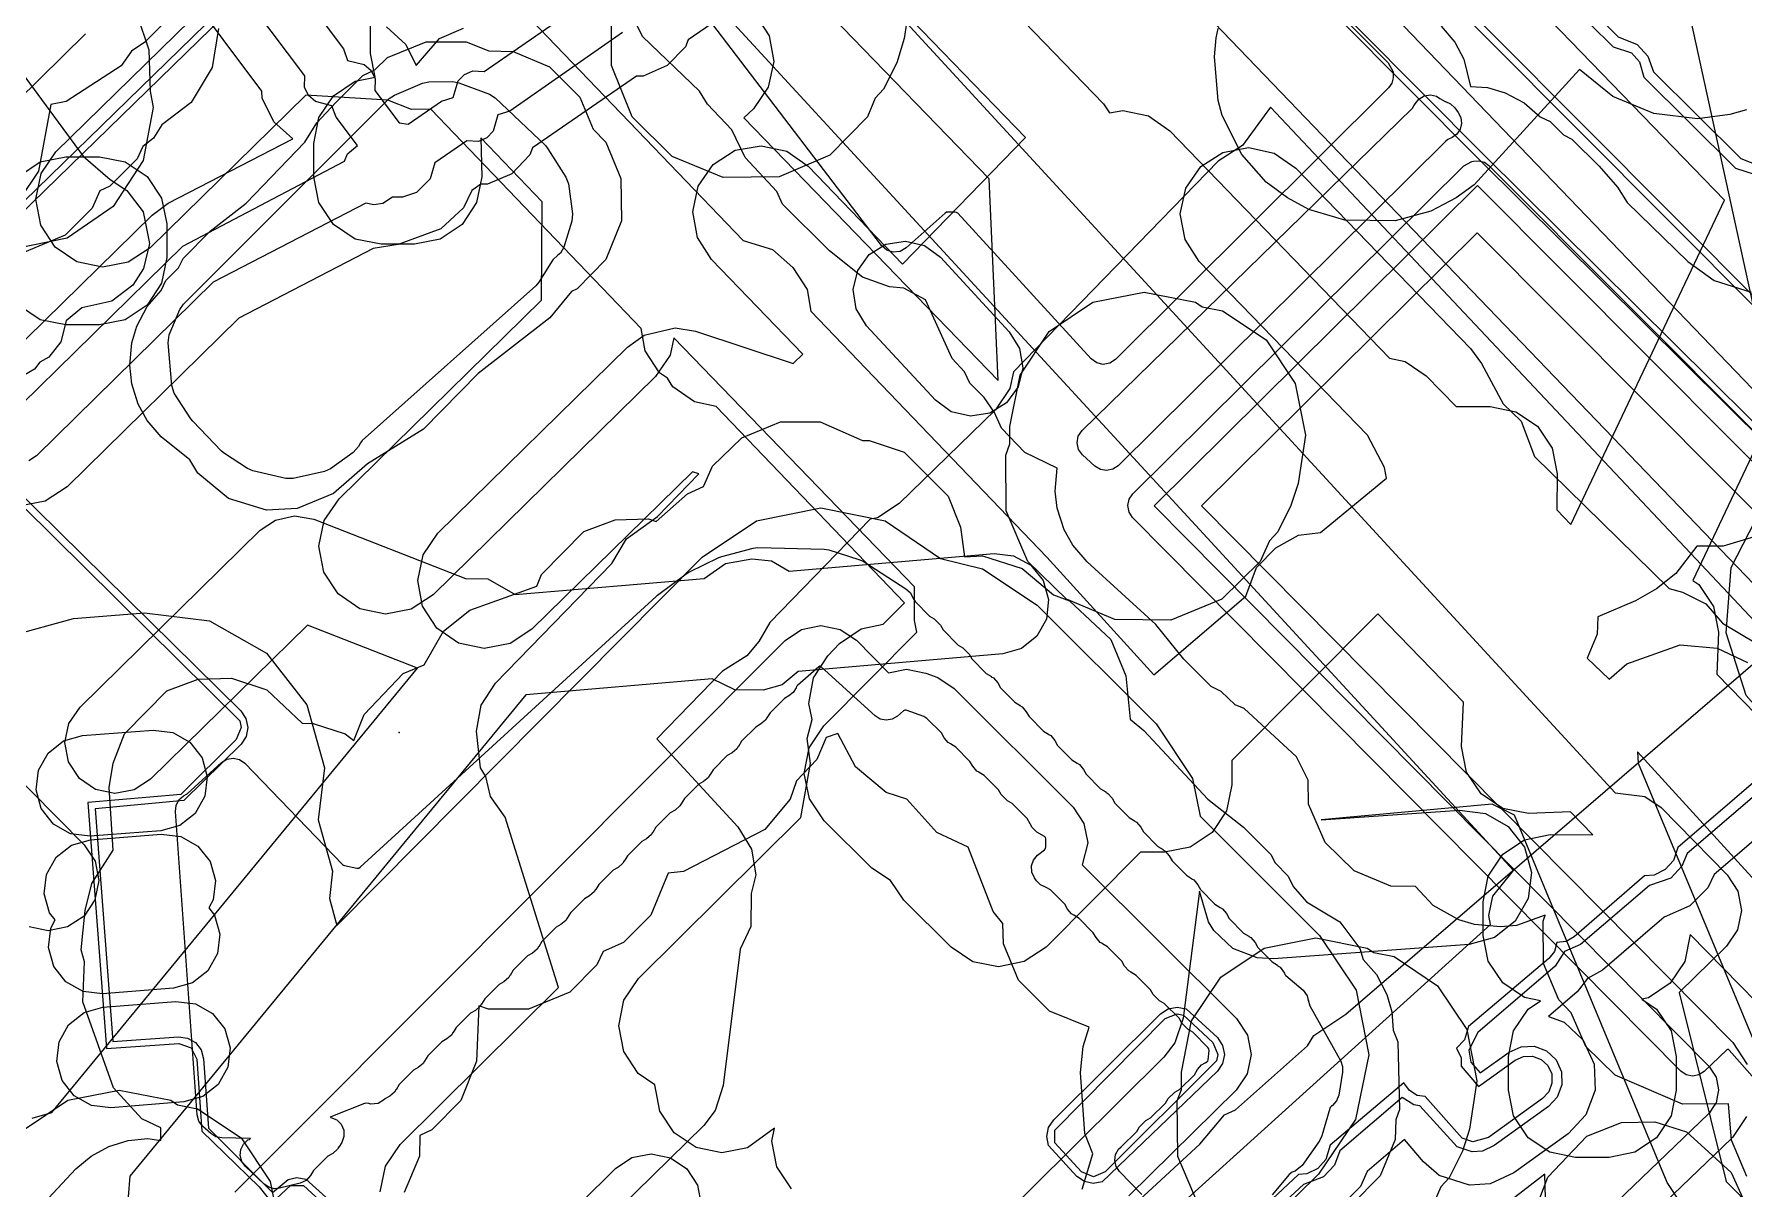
# Model space of a CAD drawing. Header units: metres. Extents: x -2677 to -840, y 169 to 1487.
# Drawn here: x -2585.5 to -2534.5, y 519.3 to 553.7 of the extents above; entities that cross this region are included whole.
import ezdxf

# ---------------------------------------------------------------- set-up
doc = ezdxf.new("R2010")
doc.units = ezdxf.units.M
for name, color, linetype in [('AI_GREENING_EXCLUSIONS', 1, 'Continuous'), ('AI_GREENING_LAWN', 82, 'Continuous'), ('AI_GREENING_REJECTED', 6, 'Continuous')]:
    doc.layers.add(name, color=color, linetype=linetype)

msp = doc.modelspace()

# ---------------------------------------------------------------- linework, layer by layer
at = {"layer": 'AI_GREENING_EXCLUSIONS'}
for points in [[(-2555.639, 514.931), (-2542.088, 527.18), (-2542.139, 527.45), (-2542.02, 528.023), (-2541.405, 528.789), (-2571.302, 561.257), (-2572.121, 561.989), (-2572.405, 562.455), (-2602.856, 595.523), (-2603.553, 595.583), (-2604.625, 596.02), (-2605.096, 596.386), (-2605.399, 596.744), (-2610.556, 593.223), (-2611.094, 592.994)], [(-2549.611, 559.057), (-2533.553, 542.355), (-2541.672, 579.492)], [(-2549.611, 559.057), (-2533.553, 542.355), (-2541.672, 579.492)], [(-2527.735, 535.387), (-2542.417, 549.934), (-2559.344, 566.944), (-2559.49, 567.157), (-2559.511, 567.664), (-2559.184, 568.053), (-2557.972, 568.233), (-2557.027, 568.082), (-2556.151, 567.693), (-2555.456, 567.151), (-2512.478, 524.035)], [(-2568.535, 563.861), (-2538.369, 531.102), (-2537.49, 530.991), (-2537.006, 530.662), (-2535.039, 528.662), (-2534.717, 528.172), (-2534.608, 527.597), (-2534.727, 527.024), (-2535.056, 526.54), (-2536.466, 525.159), (-2535.066, 519.535), (-2530.067, 514.473)], [(-2589.15, 557.059), (-2583.991, 550.045), (-2583.191, 549.345), (-2582.687, 549.021), (-2582.21, 548.392), (-2582.014, 547.442), (-2582.191, 546.701), (-2582.51, 546.208), (-2583.139, 545.731), (-2584.032, 545.535), (-2584.498, 545.139), (-2584.653, 544.523), (-2585.016, 544.064), (-2585.283, 543.916), (-2585.44, 543.705), (-2585.943, 543.405)], [(-2559.212, 557.39), (-2553.609, 551.606), (-2553.434, 551.336), (-2553.036, 551.408), (-2552.273, 551.244), (-2551.631, 550.8), (-2545.095, 544.031), (-2544.624, 543.931), (-2544.001, 543.51), (-2543.103, 542.59), (-2542.096, 542.591), (-2541.331, 542.439), (-2540.682, 542.005), (-2540.248, 541.356), (-2540.096, 540.591), (-2540.11, 539.519), (-2539.69, 539.088), (-2535.12, 548.734), (-2540.607, 554.397)], [(-2577.638, 556.609), (-2590.404, 544.18), (-2579.329, 533.236), (-2579.289, 533.045), (-2579.432, 532.69), (-2581.082, 531.051), (-2583.851, 530.807), (-2583.294, 523.49), (-2581.144, 523.636), (-2580.781, 523.514), (-2580.611, 523.172), (-2580.455, 521.029), (-2578.755, 519.377), (-2578.371, 518.902), (-2577.814, 519.408), (-2577.436, 519.412), (-2576.307, 518.383)], [(-2577.499, 556.466), (-2590.118, 544.179), (-2579.298, 533.539), (-2579.145, 533.314), (-2579.089, 533.047), (-2579.14, 532.779), (-2579.289, 532.551), (-2580.998, 530.869), (-2583.637, 530.623), (-2583.11, 523.703), (-2581.157, 523.836), (-2580.887, 523.801), (-2580.65, 523.665), (-2580.483, 523.449), (-2580.411, 523.186), (-2580.261, 521.12), (-2578.355, 519.202), (-2577.892, 519.592), (-2577.628, 519.647), (-2577.362, 519.598), (-2576.169, 518.528)], [(-2578.764, 556.59), (-2576.242, 553.24), (-2576.118, 552.894), (-2575.624, 552.771), (-2575.42, 552.589), (-2575.301, 552.343), (-2575.31, 552.002), (-2574.58, 551.032), (-2574.311, 550.995), (-2573.321, 551.682), (-2572.971, 551.792), (-2572.828, 552.282), (-2572.638, 552.478), (-2572.388, 552.587), (-2572.048, 552.566), (-2568.687, 554.898)], [(-2561.384, 510.834), (-2550.739, 520.638), (-2550.008, 521.514), (-2549.675, 521.662), (-2547.534, 523.567), (-2547.348, 523.879), (-2546.388, 524.507), (-2533.006, 536.015), (-2552.778, 556.579)], [(-2561.384, 510.834), (-2550.739, 520.638), (-2550.008, 521.514), (-2549.675, 521.662), (-2547.534, 523.567), (-2547.348, 523.879), (-2546.388, 524.507), (-2533.006, 536.015), (-2552.778, 556.579)], [(-2575.146, 519.221), (-2574.991, 519.986), (-2574.554, 520.633), (-2569.839, 525.309), (-2571.427, 530.376), (-2571.865, 530.987), (-2572.005, 531.585), (-2572.005, 531.585), (-2572.161, 531.84), (-2572.278, 532.938), (-2572.137, 533.706), (-2571.712, 534.361), (-2568.251, 537.923), (-2567.812, 538.658), (-2566.89, 539.322), (-2565.658, 540.59), (-2565.852, 540.654), (-2570.628, 535.969), (-2571.281, 535.541), (-2572.048, 535.396), (-2572.812, 535.556), (-2573.456, 535.996), (-2573.884, 536.649), (-2574.029, 537.415), (-2573.869, 538.179), (-2573.429, 538.824), (-2567.785, 544.362), (-2567.286, 544.719), (-2566.365, 544.934), (-2565.76, 544.834), (-2562.848, 543.877), (-2562.565, 544.153), (-2565.281, 546.968), (-2565.703, 547.625), (-2565.841, 548.392), (-2565.675, 549.155), (-2565.23, 549.796), (-2564.574, 550.218), (-2563.806, 550.356), (-2563.043, 550.19), (-2562.402, 549.745), (-2559.592, 546.832), (-2555.929, 550.601), (-2561.161, 556.002)], [(-2541.171, 556.005), (-2538.437, 553.298), (-2537.889, 553.119), (-2537.646, 552.851), (-2537.521, 552.391), (-2534.787, 549.684), (-2534.238, 549.505)], [(-2540.877, 556.163), (-2538.281, 553.592), (-2537.721, 553.368), (-2537.397, 553.018), (-2537.227, 552.549), (-2534.63, 549.978), (-2534.07, 549.754)], [(-2580.104, 555.494), (-2582.154, 553.434), (-2582.555, 553.166), (-2582.857, 552.73), (-2584.496, 551.671), (-2584.957, 551.586), (-2585.324, 549.593), (-2586.411, 547.97)], [(-2586.364, 542.13), (-2581.028, 547.365), (-2576.214, 549.891), (-2576.123, 550.117), (-2575.825, 550.358), (-2576.458, 551.2), (-2576.583, 551.546), (-2577.077, 551.669), (-2577.281, 551.851), (-2577.281, 551.851), (-2577.399, 552.097), (-2577.391, 552.438), (-2579.913, 555.788)], [(-2562.882, 555.641), (-2565.973, 553.51), (-2566.056, 553.301), (-2566.598, 552.739), (-2567.313, 552.428), (-2567.516, 552.424), (-2570.608, 550.294), (-2570.69, 550.084), (-2571.232, 549.523), (-2571.948, 549.211), (-2572.151, 549.208), (-2572.421, 549.02), (-2572.668, 548.511), (-2573.341, 547.881), (-2574.611, 547.416), (-2575.353, 547.296), (-2579.352, 545.227), (-2584.473, 540.203), (-2585.126, 539.775), (-2585.893, 539.631)], [(-2563.993, 554.282), (-2563.569, 553.626), (-2563.429, 552.859), (-2563.593, 552.096), (-2564.036, 551.454), (-2564.318, 551.181), (-2556.749, 543.37), (-2557.01, 549.369), (-2562.939, 555.487)], [(-2587.274, 543.058), (-2581.938, 548.293), (-2581.457, 548.642), (-2577.749, 550.56), (-2578.319, 551.069), (-2578.658, 551.772), (-2578.669, 551.975), (-2580.979, 555.063)], [(-2562.901, 519.313), (-2563.332, 519.964), (-2563.481, 520.73), (-2563.401, 521.124), (-2564.212, 520.534), (-2564.978, 520.385), (-2565.742, 520.541), (-2566.389, 520.977), (-2566.82, 521.628), (-2566.82, 521.628), (-2566.966, 522.411), (-2567.466, 522.748), (-2567.896, 523.399), (-2568.045, 524.165), (-2567.89, 524.929), (-2567.454, 525.576), (-2562.625, 530.364), (-2562.329, 531.97), (-2562.43, 532.715), (-2562.282, 533.281), (-2562.383, 533.758), (-2562.24, 534.525), (-2561.815, 535.179), (-2561.466, 535.537), (-2560.823, 535.979), (-2560.172, 536.117), (-2559.537, 536.753), (-2565.145, 542.593), (-2565.789, 542.734), (-2566.43, 543.179), (-2566.595, 543.436), (-2566.831, 543.599), (-2567.254, 544.255), (-2567.374, 544.914), (-2573.644, 551.445), (-2574.216, 551.437), (-2574.915, 551.715), (-2577.364, 551.863), (-2582.001, 547.314), (-2582.654, 546.887), (-2583.421, 546.742), (-2584.185, 546.901), (-2584.83, 547.341), (-2585.257, 547.994), (-2585.402, 548.761), (-2585.242, 549.525), (-2584.802, 550.169), (-2579.457, 555.41)], [(-2559.334, 554.92), (-2559.541, 553.549), (-2559.767, 552.824), (-2560.16, 552.034), (-2560.409, 551.767), (-2560.638, 551.218), (-2561.761, 550.074), (-2563.27, 549.427), (-2564.931, 549.411), (-2566.453, 550.031), (-2567.64, 551.218), (-2568.26, 552.74), (-2568.26, 554.324)], [(-2571.13, 554.602), (-2564.341, 547.531), (-2563.469, 547.27), (-2562.856, 546.729), (-2562.436, 546.073), (-2562.32, 545.427), (-2555.295, 538.11), (-2552.114, 534.611), (-2549.368, 536.95), (-2549.056, 537.804), (-2548.479, 538.385), (-2547.8, 538.764), (-2547.148, 538.841), (-2545.181, 540.464), (-2545.237, 540.781), (-2545.75, 541.737), (-2550.758, 546.907), (-2551.182, 547.562), (-2551.322, 548.33), (-2551.158, 549.093), (-2550.714, 549.735), (-2550.058, 550.158), (-2549.291, 550.298), (-2548.528, 550.134), (-2547.886, 549.69), (-2542.683, 544.32), (-2542.357, 543.875), (-2541.712, 542.673), (-2541.167, 542.155), (-2540.775, 541.106), (-2536.766, 537.174), (-2536.368, 537.066), (-2535.669, 536.718), (-2535.176, 536.151), (-2532.224, 534.396)], [(-2531.69, 522.351), (-2536.144, 526.882), (-2536.296, 526.082), (-2536.73, 525.433), (-2537.379, 524.999), (-2537.582, 524.959), (-2537.139, 524.663), (-2536.706, 524.014), (-2536.553, 523.249), (-2536.553, 522.249), (-2536.706, 521.483), (-2537.139, 520.834), (-2537.788, 520.401), (-2538.553, 520.249), (-2539.553, 520.249), (-2540.319, 520.401), (-2540.968, 520.834), (-2541.401, 521.483), (-2541.553, 522.249), (-2541.553, 523.249), (-2541.401, 524.014), (-2540.968, 524.663), (-2540.595, 524.912), (-2541.071, 525.006), (-2541.72, 525.44), (-2542.154, 526.089), (-2542.306, 526.854), (-2542.306, 527.854), (-2542.154, 528.619), (-2541.72, 529.268), (-2541.071, 529.702), (-2540.306, 529.854), (-2539.035, 529.847), (-2539.699, 530.529), (-2540.95, 530.479), (-2541.715, 530.631), (-2542.364, 531.065), (-2542.798, 531.714), (-2542.95, 532.479), (-2542.886, 533.799), (-2545.444, 536.423), (-2549.792, 532.059), (-2549.792, 531.332), (-2549.944, 530.567), (-2550.378, 529.918), (-2551.027, 529.484), (-2551.792, 529.332), (-2552.509, 529.332), (-2555.321, 526.509), (-2555.97, 526.074), (-2556.735, 525.921), (-2557.5, 526.072), (-2558.15, 526.504), (-2559.553, 527.902), (-2559.947, 528.49), (-2560.503, 528.857), (-2561.929, 530.267), (-2562.365, 530.915), (-2562.519, 531.673), (-2562.371, 532.44), (-2561.941, 533.091), (-2561.941, 533.091), (-2559.169, 535.877), (-2559.238, 536.225), (-2559.238, 537.227), (-2566.405, 544.639), (-2566.512, 544.126), (-2566.95, 543.483), (-2573.57, 536.988), (-2574.223, 536.561), (-2574.99, 536.416), (-2575.754, 536.576), (-2576.398, 537.015), (-2576.826, 537.668), (-2576.971, 538.435), (-2576.811, 539.199), (-2576.371, 539.844), (-2570.345, 545.756), (-2570.32, 548.688), (-2572.155, 550.585), (-2572.123, 549.426), (-2572.275, 548.661), (-2572.709, 548.012), (-2573.358, 547.578), (-2574.123, 547.426), (-2575.123, 547.426), (-2575.888, 547.578), (-2576.537, 548.012), (-2576.971, 548.661), (-2577.123, 549.426), (-2577.123, 550.426), (-2576.971, 551.191), (-2576.537, 551.84), (-2575.888, 552.274), (-2575.299, 552.391), (-2575.44, 553.099), (-2575.44, 553.982)], [(-2574.963, 553.891), (-2574.381, 553.371), (-2574.077, 552.739), (-2573.38, 553.546), (-2572.664, 553.857)], [(-2534.453, 519.676), (-2534.906, 520.76), (-2534.994, 521.846), (-2536.371, 521.83), (-2538.377, 522.697), (-2539.245, 523.546), (-2539.681, 524.552), (-2540.05, 524.941), (-2540.504, 526.024), (-2540.518, 527.282), (-2540.46, 527.456), (-2541.312, 527.155), (-2541.788, 527.109), (-2542.565, 527.182), (-2543.026, 527.323), (-2543.793, 527.746), (-2544.316, 528.307), (-2545.057, 528.321), (-2546.14, 528.775), (-2547.008, 529.624), (-2547.5, 530.764), (-2547.514, 531.476), (-2547.857, 532.167), (-2549.424, 533.607), (-2549.687, 533.717), (-2550.102, 534.114), (-2550.403, 534.26), (-2551.213, 535.071), (-2552.046, 536.105), (-2554.1, 537.976), (-2554.525, 538.473), (-2554.78, 538.929), (-2554.987, 539.569), (-2555.048, 540.08), (-2554.99, 540.762), (-2555.952, 541.223), (-2556.642, 541.948), (-2556.852, 542.419), (-2557.164, 542.864), (-2557.593, 543.293), (-2557.748, 543.63), (-2558.12, 544.028), (-2558.913, 545.767), (-2559.559, 546.113), (-2559.986, 546.155), (-2560.789, 546.441), (-2561.771, 547.23), (-2563.164, 548.62), (-2563.34, 548.993), (-2564.276, 550.007), (-2564.681, 550.824), (-2565.397, 551.59), (-2565.644, 551.974), (-2567.336, 553.604), (-2567.512, 553.977)], [(-2543.554, 553.914), (-2543.15, 553.434), (-2542.877, 552.935), (-2542.685, 552.121), (-2542.178, 552.087), (-2541.648, 551.931), (-2541.079, 551.631), (-2540.605, 551.213), (-2540.306, 551.074), (-2539.91, 550.678), (-2539.661, 550.553), (-2538.85, 549.743), (-2538.304, 549.123), (-2538.011, 548.664), (-2536.208, 546.913), (-2535.429, 546.345), (-2534.327, 545.995)], [(-2579.962, 553.841), (-2580.149, 552.682), (-2580.772, 551.64), (-2581.649, 550.981), (-2581.894, 550.582), (-2582.216, 550.329), (-2582.385, 549.96), (-2583.196, 549.149), (-2583.494, 549.01), (-2583.722, 548.5), (-2584.533, 547.689), (-2585.743, 547.183), (-2588.399, 547.205), (-2589.552, 547.673), (-2590.42, 548.522), (-2590.912, 549.662), (-2590.926, 550.906), (-2591.176, 551.509), (-2591.301, 552.238), (-2591.251, 553.093), (-2591.039, 553.883)], [(-2567.93, 553.72), (-2571.291, 551.387), (-2571.641, 551.276), (-2571.784, 550.787), (-2571.973, 550.59), (-2572.224, 550.482), (-2572.564, 550.503), (-2573.517, 549.842), (-2573.656, 549.371), (-2574.068, 548.959), (-2574.484, 548.82), (-2574.781, 548.824), (-2575.064, 548.634), (-2575.333, 548.591), (-2575.571, 548.647), (-2580.122, 546.292), (-2585.383, 541.131), (-2585.612, 540.981)], [(-2534.462, 551.421), (-2534.957, 551.283), (-2535.925, 551.154), (-2537.225, 551.309), (-2538.44, 551.82), (-2539.438, 552.619), (-2542.575, 549.187), (-2543.107, 548.801), (-2543.861, 548.409), (-2544.921, 548.12), (-2546.423, 548.137), (-2547.496, 548.458), (-2548.134, 548.801), (-2548.761, 549.269), (-2549.488, 550.093), (-2550.076, 551.259), (-2550.197, 551.705), (-2550.307, 553.005), (-2550.253, 553.565), (-2550.197, 553.842)], [(-2526.039, 527.513), (-2548.641, 551.5), (-2549.472, 550.357), (-2550.199, 549.897), (-2556.289, 543.63), (-2556.395, 543.133), (-2556.829, 542.497), (-2559.694, 539.706), (-2560.338, 539.285), (-2560.553, 539.243), (-2563.543, 536.166), (-2563.873, 535.599), (-2564.228, 535.175), (-2564.955, 534.714), (-2566.907, 532.705), (-2564.494, 530.09), (-2564.087, 529.424), (-2563.966, 528.653), (-2564.099, 528.101), (-2564.107, 527.121), (-2564.428, 526.441), (-2564.93, 522.385), (-2565.175, 521.644), (-2565.514, 521.203), (-2571.093, 515.73)], [(-2514.501, 521.106), (-2542.475, 549.171), (-2552.103, 539.642), (-2535.58, 522.965), (-2535.365, 522.639), (-2535.365, 522.637), (-2535.364, 522.636), (-2535.343, 522.525), (-2535.291, 522.256), (-2535.292, 522.252), (-2535.291, 522.248), (-2535.322, 522.103), (-2535.369, 521.874), (-2535.372, 521.868), (-2535.374, 521.861), (-2535.465, 521.731), (-2535.587, 521.55), (-2535.595, 521.545), (-2535.6, 521.538), (-2583.536, 475.558)], [(-2530.884, 548.335), (-2536.057, 537.414), (-2535.88, 537.295), (-2535.446, 536.646), (-2535.294, 535.881), (-2535.344, 534.629), (-2531.039, 530.212)], [(-2515.336, 520.528), (-2542.48, 547.759), (-2550.689, 539.635), (-2534.87, 523.668), (-2534.439, 523.018)], [(-2585.574, 518.446), (-2584.209, 519.904), (-2583.749, 520.287), (-2583.223, 520.572), (-2582.653, 520.749), (-2582.068, 520.811), (-2581.677, 520.752), (-2581.677, 521.126), (-2582.244, 521.399), (-2583.086, 522.316), (-2584.005, 524.882), (-2583.956, 526.072), (-2584.047, 526.423), (-2583.932, 527.592), (-2583.734, 528.403), (-2583.098, 529.394), (-2583.213, 531.253), (-2583.096, 531.98), (-2582.757, 532.855), (-2581.498, 534.134), (-2580.567, 534.484), (-2579.573, 534.511), (-2578.523, 534.159), (-2577.474, 533.167), (-2577.14, 533.157), (-2576.191, 532.857), (-2575.928, 532.651), (-2575.624, 533.428), (-2574.464, 534.65), (-2573.835, 534.906), (-2573.258, 535.906), (-2572.483, 536.53), (-2570.486, 537.252), (-2570.34, 537.591), (-2569.081, 538.87), (-2568.15, 539.22), (-2567.156, 539.247), (-2566.932, 539.176), (-2565.997, 539.995), (-2565.517, 540.212), (-2565.25, 540.817), (-2564.382, 541.666), (-2563.229, 542.134), (-2562.041, 542.134), (-2560.784, 541.581), (-2560.59, 541.587), (-2559.54, 541.235), (-2558.23, 539.93), (-2557.869, 539.001), (-2557.745, 538.118), (-2557.212, 538.152), (-2556.027, 537.77), (-2555.101, 536.988), (-2554.619, 536.816), (-2553.395, 535.657), (-2552.948, 534.582), (-2552.818, 533.291), (-2552.407, 532.952), (-2550.504, 530.913), (-2549.438, 530.077), (-2548.628, 529.266), (-2548.5, 529.01), (-2548.109, 528.619), (-2547.966, 528.312), (-2547.562, 527.855), (-2546.576, 527.262), (-2545.974, 526.47), (-2545.876, 526.142), (-2545.484, 525.694), (-2545.17, 525.097), (-2545.019, 524.582), (-2544.98, 524.04), (-2544.848, 523.69), (-2544.798, 521.678), (-2544.907, 521.367), (-2544.921, 520.786), (-2545.374, 519.702), (-2546.222, 518.836)], [(-2586.156, 535.766), (-2584.276, 536.29), (-2582.169, 536.45), (-2580.233, 536.215), (-2578.533, 535.256), (-2577.33, 533.721), (-2576.806, 531.841), (-2576.994, 530.295), (-2576.563, 528.768), (-2576.658, 527.958), (-2576.439, 527.153), (-2565.563, 538.107), (-2563.942, 539.192), (-2562.029, 539.575), (-2560.115, 539.196), (-2558.466, 538.075), (-2557.21, 537.762), (-2555.586, 536.68), (-2552.044, 533.147), (-2550.958, 531.526), (-2550.734, 530.405), (-2547.177, 526.857), (-2546.086, 525.225), (-2545.708, 523.298), (-2546.101, 521.374), (-2547.205, 519.75), (-2550.405, 516.608)], [(-2585.511, 521.42), (-2584.925, 521.586), (-2574.039, 534.811), (-2577.309, 536.092), (-2581.984, 531.506), (-2582.474, 531.185), (-2583.049, 531.077), (-2583.622, 531.196), (-2584.105, 531.526), (-2584.426, 532.016), (-2584.534, 532.591), (-2584.415, 533.164), (-2584.085, 533.648), (-2578.717, 538.913), (-2578.268, 539.217), (-2577.696, 539.342), (-2577.12, 539.239), (-2572.606, 537.472), (-2571.941, 537.468), (-2571.124, 536.997), (-2565.496, 537.48), (-2564.861, 537.921), (-2564.081, 538.064), (-2563.5, 537.999), (-2562.971, 537.696), (-2556.866, 538.22), (-2556.284, 538.155), (-2555.772, 537.872), (-2555.406, 537.415), (-2555.243, 536.853), (-2555.308, 536.271), (-2555.591, 535.759), (-2556.048, 535.393), (-2556.61, 535.23), (-2562.706, 534.708), (-2563.179, 534.312), (-2563.741, 534.15), (-2564.588, 534.166), (-2565.257, 534.489), (-2570.81, 534.013), (-2582.603, 519.687), (-2582.651, 519.071)], [(-2533.841, 538.84), (-2535.157, 538.442), (-2535.944, 538.442), (-2536.565, 537.629), (-2537.14, 537.169), (-2537.764, 536.815), (-2538.893, 536.339), (-2538.91, 535.821), (-2539.207, 535.109), (-2538.552, 534.478), (-2538.027, 534.941), (-2536.438, 535.504), (-2535.336, 535.401), (-2534.437, 534.974)], [(-2579.475, 519.211), (-2577.528, 521.163), (-2563.086, 535.635), (-2562.599, 535.96), (-2562.026, 536.075), (-2561.451, 535.961), (-2560.964, 535.637), (-2560.012, 534.667), (-2559.473, 534.775), (-2558.899, 534.661), (-2558.545, 534.527), (-2558.058, 534.203), (-2554.516, 530.669), (-2554.19, 530.183), (-2554.076, 529.609), (-2554.24, 528.959), (-2549.649, 524.379), (-2549.322, 523.889), (-2549.208, 523.311), (-2549.326, 522.734), (-2549.657, 522.247), (-2552.857, 519.105)], [(-2588.78, 534.416), (-2583.958, 529.552), (-2583.635, 529.064), (-2583.523, 528.49), (-2583.64, 527.916), (-2583.967, 527.431), (-2584.455, 527.108), (-2585.03, 526.996), (-2585.603, 527.113)], [(-2532.287, 533.089), (-2536.511, 529.475), (-2536.637, 529.08), (-2536.879, 528.812), (-2537.212, 528.652), (-2537.497, 528.633), (-2539.597, 526.809), (-2539.836, 526.675), (-2540.109, 526.643), (-2540.182, 526.379), (-2540.351, 526.164), (-2542.738, 524.147), (-2542.863, 523.752), (-2543.095, 523.495), (-2542.96, 523.211), (-2542.962, 522.967), (-2542.441, 522.357), (-2541.353, 523.139), (-2541.105, 523.252), (-2540.832, 523.261), (-2540.576, 523.166), (-2540.377, 522.979), (-2540.263, 522.731), (-2540.254, 522.458), (-2540.35, 522.202), (-2540.536, 522.002), (-2542.147, 520.844), (-2542.611, 520.714), (-2542.924, 520.817), (-2544.027, 522.058), (-2544.268, 522.095), (-2544.501, 522.237), (-2544.667, 522.468), (-2546.859, 520.612), (-2546.984, 520.188), (-2547.227, 519.919), (-2547.559, 519.76), (-2547.807, 519.74), (-2550.434, 517.283)], [(-2554.24, 519.308), (-2553.929, 520.352), (-2554.165, 520.956), (-2554.293, 522.775), (-2554.213, 523.55), (-2554.035, 524.128), (-2555.216, 524.598), (-2556.138, 525.52), (-2556.591, 526.604), (-2556.608, 527.212), (-2556.89, 527.564), (-2557.639, 529.481), (-2558.574, 529.917), (-2559.47, 530.906), (-2560.083, 531.111), (-2560.993, 531.873), (-2561.524, 532.868), (-2561.864, 532.749), (-2562.141, 532.087), (-2562.748, 531.458), (-2562.936, 530.907), (-2563.689, 530.006), (-2566.111, 528.756), (-2566.574, 528.703), (-2567.089, 527.459), (-2567.899, 526.649), (-2568.511, 526.376), (-2568.693, 525.981), (-2569.503, 525.171), (-2570.735, 524.656), (-2571.923, 524.656), (-2572.207, 524.757), (-2572.281, 523.109), (-2572.751, 521.944), (-2573.606, 521.067), (-2573.967, 520.899), (-2573.981, 520.288), (-2574.435, 519.205)], [(-2532.144, 532.795), (-2536.233, 529.293), (-2536.388, 528.913), (-2536.712, 528.563), (-2537.354, 528.339), (-2539.402, 526.581), (-2539.878, 526.374), (-2540.156, 525.936), (-2542.459, 523.966), (-2542.735, 523.437), (-2542.667, 523.083), (-2542.392, 522.761), (-2541.529, 523.382), (-2541.174, 523.544), (-2540.784, 523.557), (-2540.418, 523.421), (-2540.133, 523.154), (-2539.971, 522.799), (-2539.958, 522.409), (-2540.095, 522.044), (-2540.361, 521.759), (-2541.972, 520.6), (-2542.327, 520.439), (-2542.635, 520.415), (-2543.082, 520.562), (-2544.188, 521.785), (-2544.371, 521.813), (-2544.716, 522.031), (-2546.572, 520.441), (-2546.735, 520.02), (-2547.059, 519.67), (-2547.657, 519.446), (-2550.17, 517.118)], [(-2532.657, 526.788), (-2537.709, 532.321), (-2537.683, 531.983), (-2533.278, 521.394)], [(-2531.912, 531.672), (-2535.429, 528.663), (-2535.612, 528.274), (-2536.153, 527.734), (-2536.91, 527.396), (-2538.753, 525.821), (-2539.194, 525.573), (-2539.506, 525.176), (-2540.36, 524.446), (-2539.891, 524.271), (-2539.321, 523.738), (-2538.998, 523.028), (-2538.971, 522.248), (-2539.245, 521.517), (-2539.777, 520.947), (-2541.388, 519.788), (-2542.098, 519.465), (-2542.714, 519.418), (-2543.609, 519.712), (-2544.077, 520.114), (-2544.643, 520.777), (-2545.754, 519.825), (-2545.96, 519.381), (-2546.5, 518.841)], [(-2536.398, 518.861), (-2536.821, 519.498), (-2541.371, 530.433), (-2542.033, 530.758), (-2547.125, 530.294), (-2543.009, 530.578), (-2542.234, 530.482), (-2541.556, 530.097), (-2541.076, 529.481), (-2540.868, 528.729), (-2540.964, 527.955), (-2541.349, 527.276), (-2541.965, 526.796), (-2542.717, 526.588), (-2548.547, 526.162), (-2549.033, 526.186), (-2549.761, 526.466), (-2550.327, 527.003), (-2550.48, 527.258), (-2550.747, 528.175), (-2551.235, 524.395), (-2551.484, 523.656), (-2551.81, 523.231), (-2557.084, 518.002)], [(-2550.75, 518.763), (-2551.398, 520.271), (-2551.413, 521.933), (-2551.289, 522.269), (-2551.289, 522.782), (-2550.985, 524.313), (-2550.118, 525.61), (-2548.82, 526.477), (-2547.289, 526.782), (-2545.759, 526.477), (-2545.56, 526.344), (-2544.957, 526.224), (-2544.957, 526.224), (-2543.659, 525.357), (-2542.792, 524.06), (-2542.487, 522.529), (-2542.709, 521.088), (-2542.921, 520.433), (-2543.313, 519.643), (-2543.562, 519.376), (-2543.834, 518.763)], [(-2586.917, 518.253), (-2586.613, 519.784), (-2585.745, 521.081), (-2584.448, 521.949), (-2582.917, 522.253), (-2581.386, 521.949), (-2581.386, 521.949), (-2581.187, 521.815), (-2580.584, 521.696), (-2579.287, 520.828), (-2578.419, 519.531), (-2578.115, 518)], [(-2534.457, 521.462), (-2534.639, 521.201), (-2534.883, 520.84), (-2534.899, 520.83), (-2534.909, 520.814), (-2582.844, 474.835)], [(-2540.717, 518.781), (-2540.378, 519.656), (-2539.218, 520.878), (-2538.188, 521.285), (-2537.194, 521.312), (-2536.245, 521.012), (-2534.92, 519.801), (-2534.534, 518.945)], [(-2573.378, 514.73), (-2568.142, 519.921), (-2567.654, 520.244), (-2567.08, 520.356), (-2566.506, 520.239), (-2566.021, 519.912), (-2565.698, 519.424), (-2565.586, 518.849)], [(-2540.379, 516.494), (-2540.47, 519.754), (-2542.347, 518.299)]]:
    msp.add_lwpolyline(points, dxfattribs=at)
for points in [[(-2511.917, 521.664), (-2512, 520.542), (-2512.407, 519.473), (-2512.748, 519.322), (-2513.1, 519.45), (-2514.114, 521.392), (-2514.863, 522.33), (-2515.51, 523.329), (-2521.787, 529.953), (-2527.594, 535.529), (-2542.274, 550.075), (-2559.202, 567.085), (-2559.306, 567.237), (-2559.321, 567.6), (-2559.088, 567.877), (-2557.999, 568.035), (-2557.104, 567.897), (-2556.273, 567.534), (-2555.598, 567.01), (-2512.62, 523.894), (-2512.205, 523.063), (-2512.017, 522.412), (-2511.917, 521.664)], [(-2587.559, 556.757), (-2586.991, 556.993), (-2585.43, 556.994), (-2583.988, 556.398), (-2582.883, 555.296), (-2582.382, 554.245), (-2582.037, 553.209), (-2582.001, 551.977), (-2581.907, 551.494), (-2582.203, 549.919), (-2583.096, 548.542), (-2584.468, 547.605), (-2586.078, 547.273), (-2587.653, 547.569), (-2589.03, 548.462), (-2589.967, 549.834), (-2590.052, 550.182), (-2590.337, 550.608), (-2590.936, 552.05), (-2590.938, 553.61), (-2590.342, 555.053), (-2589.24, 556.158), (-2587.798, 556.756), (-2587.559, 556.757)], [(-2582.605, 543.825), (-2582.543, 544.491), (-2582.396, 544.988), (-2582.09, 545.574), (-2581.667, 546.05), (-2581.53, 546.343), (-2581.155, 546.718), (-2581.018, 546.997), (-2580.207, 547.808), (-2579.143, 548.643), (-2577.389, 550.464), (-2577.032, 551.035), (-2576.47, 551.638), (-2575.66, 552.449), (-2575.311, 552.615), (-2574.931, 552.977), (-2573.779, 553.444), (-2572.592, 553.444), (-2571.913, 553.175), (-2571.189, 553.161), (-2570.106, 552.707), (-2569.2, 551.801), (-2568.802, 550.852), (-2568.433, 550.463), (-2567.979, 549.38), (-2567.965, 548.122), (-2568.433, 546.969), (-2569.282, 546.101), (-2569.451, 546.016), (-2570.098, 545.238), (-2572.229, 543.578), (-2573.853, 541.922), (-2575.522, 540.893), (-2576.533, 540.008), (-2577.617, 539.555), (-2578.532, 539.508), (-2579.668, 539.857), (-2580.582, 540.612), (-2580.819, 541.005), (-2581.673, 541.69), (-2582.082, 542.176), (-2582.35, 542.663), (-2582.543, 543.272), (-2582.605, 543.825)], [(-2582.74, 545.178), (-2583.505, 545.026), (-2584.505, 545.026), (-2585.27, 545.178), (-2585.919, 545.612), (-2586.353, 546.261), (-2586.505, 547.026), (-2586.505, 548.026), (-2586.353, 548.791), (-2585.919, 549.44), (-2585.27, 549.874), (-2584.505, 550.026), (-2583.505, 550.026), (-2582.74, 549.874), (-2582.091, 549.44), (-2581.657, 548.791), (-2581.505, 548.026), (-2581.505, 547.026), (-2581.657, 546.261), (-2582.091, 545.612), (-2582.74, 545.178)], [(-2560.929, 546.646), (-2560.585, 547.12), (-2560.086, 547.426), (-2559.508, 547.518), (-2558.939, 547.382), (-2558.465, 547.038), (-2556.413, 544.821), (-2556.107, 544.322), (-2556.015, 543.744), (-2556.151, 543.175), (-2556.495, 542.701), (-2556.994, 542.395), (-2557.572, 542.303), (-2558.141, 542.439), (-2558.615, 542.783), (-2560.667, 545), (-2560.973, 545.499), (-2561.065, 546.077), (-2560.929, 546.646)], [(-2550.064, 545.442), (-2548.767, 544.574), (-2547.899, 543.277), (-2547.595, 541.746), (-2547.816, 540.305), (-2548.028, 539.65), (-2548.421, 538.86), (-2548.67, 538.593), (-2548.942, 537.98), (-2550.086, 536.857), (-2551.608, 536.237), (-2553.269, 536.253), (-2554.714, 536.857), (-2555.858, 537.98), (-2556.505, 539.489), (-2556.521, 541.15), (-2556.397, 541.486), (-2556.397, 541.999), (-2556.093, 543.53), (-2555.225, 544.827), (-2553.928, 545.695), (-2552.397, 545.999), (-2550.866, 545.695), (-2550.667, 545.561), (-2550.064, 545.442)], [(-2524.819, 535.353), (-2525.707, 533.616), (-2526.026, 533.213), (-2527.511, 531.947), (-2529.367, 531.347), (-2531.312, 531.502), (-2533.049, 532.39), (-2534.471, 533.999), (-2535.072, 535.855), (-2534.916, 537.8), (-2534.029, 539.537), (-2533.71, 539.94), (-2532.225, 541.205), (-2530.369, 541.806), (-2528.424, 541.651), (-2526.687, 540.763), (-2525.265, 539.154), (-2524.664, 537.298), (-2524.819, 535.353)], [(-2580.367, 530.996), (-2580.654, 530.486), (-2581.115, 530.125), (-2581.679, 529.968), (-2583.786, 529.809), (-2584.367, 529.879), (-2584.877, 530.167), (-2585.238, 530.628), (-2585.395, 531.191), (-2585.324, 531.772), (-2585.037, 532.282), (-2584.576, 532.643), (-2584.012, 532.8), (-2581.905, 532.96), (-2581.324, 532.889), (-2580.814, 532.602), (-2580.453, 532.141), (-2580.296, 531.577), (-2580.367, 530.996)], [(-2581.084, 529.801), (-2580.574, 529.515), (-2580.211, 529.056), (-2580.052, 528.492), (-2580.121, 527.911), (-2580.253, 527.674), (-2580.085, 527.461), (-2579.926, 526.897), (-2579.994, 526.316), (-2580.28, 525.805), (-2580.74, 525.443), (-2581.303, 525.284), (-2583.414, 525.117), (-2583.995, 525.185), (-2584.506, 525.471), (-2584.868, 525.931), (-2585.027, 526.494), (-2584.959, 527.075), (-2584.824, 527.316), (-2584.99, 527.526), (-2585.149, 528.089), (-2585.08, 528.67), (-2584.794, 529.181), (-2584.335, 529.544), (-2583.772, 529.703), (-2581.666, 529.869), (-2581.084, 529.801)], [(-2584.711, 523.684), (-2584.425, 524.195), (-2583.966, 524.557), (-2583.402, 524.716), (-2581.23, 524.888), (-2580.649, 524.82), (-2580.138, 524.534), (-2579.775, 524.074), (-2579.616, 523.511), (-2579.685, 522.93), (-2579.971, 522.419), (-2580.43, 522.057), (-2580.993, 521.898), (-2583.166, 521.726), (-2583.747, 521.794), (-2584.258, 522.08), (-2584.62, 522.539), (-2584.779, 523.103), (-2584.711, 523.684)], [(-2555.091, 521.366), (-2551.909, 524.521), (-2551.682, 524.671), (-2551.415, 524.724), (-2551.148, 524.67), (-2550.214, 523.813), (-2550.061, 523.584), (-2550.008, 523.315), (-2550.063, 523.045), (-2550.218, 522.818), (-2553.645, 519.526), (-2553.912, 519.475), (-2554.179, 519.53), (-2554.404, 519.682), (-2555.245, 520.603), (-2555.298, 520.872), (-2555.244, 521.139), (-2555.091, 521.366)], [(-2550.355, 523.671), (-2550.208, 523.315), (-2550.248, 523.123), (-2553.558, 519.818), (-2553.911, 519.675), (-2554.263, 519.823), (-2555.06, 520.679), (-2555.059, 521.062), (-2551.768, 524.379), (-2551.416, 524.524), (-2551.225, 524.485), (-2550.355, 523.671)]]:
    msp.add_lwpolyline(points, close=True, dxfattribs=at)
at = {"layer": 'AI_GREENING_LAWN'}
for points in [[(-2558.859, 566.599), (-2545.129, 552.825), (-2544.994, 552.575), (-2544.987, 552.539), (-2544.979, 552.374), (-2545.027, 552.216), (-2545.123, 552.081), (-2553.251, 543.995), (-2553.418, 543.885), (-2553.615, 543.849), (-2553.81, 543.894), (-2553.972, 544.011), (-2557.947, 548.344), (-2557.987, 548.372), (-2558.034, 548.382), (-2558.244, 548.382), (-2558.286, 548.374), (-2558.323, 548.352), (-2559.488, 547.314), (-2559.665, 547.212), (-2559.869, 547.189), (-2560.064, 547.25), (-2560.218, 547.384), (-2565.271, 554.004)], [(-2583.92, 553.685), (-2588.01, 549.664)], [(-2531.476, 519.478), (-2534.978, 523.444), (-2535.012, 523.47), (-2535.048, 523.447), (-2535.719, 522.807), (-2535.881, 522.703), (-2536.071, 522.668), (-2536.26, 522.708), (-2536.419, 522.817), (-2552.741, 539.291), (-2552.849, 539.454), (-2552.886, 539.645), (-2552.847, 539.837), (-2552.847, 539.837), (-2552.738, 539.998), (-2542.878, 549.757), (-2542.637, 549.889), (-2542.595, 549.899), (-2542.428, 549.908), (-2542.267, 549.861), (-2542.13, 549.764), (-2529.852, 537.469)], [(-2552.466, 519.146), (-2553.134, 519.831), (-2553.235, 519.98), (-2553.276, 520.156), (-2553.252, 520.335), (-2553.166, 520.493), (-2553.084, 520.564), (-2552.617, 521.024), (-2552.538, 521.163), (-2552.346, 521.351), (-2552.206, 521.428), (-2551.76, 521.866), (-2551.679, 522.006), (-2551.488, 522.193), (-2551.348, 522.271), (-2550.902, 522.709), (-2550.811, 522.866), (-2550.694, 523.004), (-2550.585, 523.064), (-2550.585, 523.065), (-2550.506, 523.109), (-2550.493, 523.151), (-2550.465, 523.429), (-2550.471, 523.48), (-2550.498, 523.523), (-2550.949, 523.979), (-2551.091, 524.059), (-2551.279, 524.248), (-2551.359, 524.388), (-2551.801, 524.829), (-2551.941, 524.908), (-2552.131, 525.097), (-2552.21, 525.237), (-2552.635, 525.663), (-2552.792, 525.757), (-2552.789, 525.762), (-2552.857, 525.798), (-2552.98, 525.942), (-2553.061, 526.086), (-2553.487, 526.512), (-2553.643, 526.606), (-2553.64, 526.612), (-2553.708, 526.647), (-2553.831, 526.792), (-2553.913, 526.936), (-2554.338, 527.362), (-2554.495, 527.455), (-2554.491, 527.461), (-2554.559, 527.497), (-2554.683, 527.641), (-2554.764, 527.785), (-2555.189, 528.211), (-2555.293, 528.273), (-2555.337, 528.286), (-2555.488, 528.361), (-2555.605, 528.481), (-2555.665, 528.568), (-2555.74, 528.737), (-2555.749, 528.922), (-2555.69, 529.097), (-2555.572, 529.239), (-2555.369, 529.406), (-2555.337, 529.446), (-2555.326, 529.496), (-2555.326, 529.731), (-2555.333, 529.77), (-2555.364, 529.796), (-2555.591, 529.931), (-2555.738, 530.062), (-2555.791, 530.173), (-2555.882, 530.335), (-2556.325, 530.776), (-2556.465, 530.855), (-2556.655, 531.045), (-2556.733, 531.184), (-2557.159, 531.61), (-2557.316, 531.704), (-2557.312, 531.71), (-2557.38, 531.745), (-2557.503, 531.89), (-2557.585, 532.034), (-2558.01, 532.46), (-2558.167, 532.553), (-2558.164, 532.559), (-2558.232, 532.595), (-2558.355, 532.739), (-2558.436, 532.883), (-2558.865, 533.313), (-2558.959, 533.372), (-2559.489, 533.555), (-2559.528, 533.561), (-2559.563, 533.54), (-2559.747, 533.38), (-2559.902, 533.287), (-2560.08, 533.256), (-2560.258, 533.291), (-2560.412, 533.386), (-2562.02, 534.843), (-2562.054, 534.864), (-2562.088, 534.844), (-2562.723, 534.293), (-2562.747, 534.265), (-2562.764, 534.225), (-2562.851, 534.086), (-2562.979, 533.983), (-2563.112, 533.907), (-2563.538, 533.482), (-2563.632, 533.325), (-2563.638, 533.329), (-2563.673, 533.261), (-2563.818, 533.137), (-2563.962, 533.056), (-2564.388, 532.631), (-2564.482, 532.474), (-2564.487, 532.477), (-2564.523, 532.409), (-2564.667, 532.286), (-2564.811, 532.205), (-2565.237, 531.78), (-2565.331, 531.623), (-2565.337, 531.626), (-2565.372, 531.558), (-2565.517, 531.435), (-2565.661, 531.354), (-2566.087, 530.928), (-2566.181, 530.771), (-2566.186, 530.775), (-2566.222, 530.707), (-2566.367, 530.584), (-2566.51, 530.502), (-2566.936, 530.077), (-2567.03, 529.92), (-2567.036, 529.923), (-2567.071, 529.856), (-2567.216, 529.732), (-2567.36, 529.651), (-2567.786, 529.226), (-2567.88, 529.069), (-2567.885, 529.072), (-2567.921, 529.004), (-2568.066, 528.881), (-2568.209, 528.8), (-2568.636, 528.374), (-2568.729, 528.218), (-2568.735, 528.221), (-2568.771, 528.153), (-2568.915, 528.03), (-2569.059, 527.948), (-2569.485, 527.523), (-2569.579, 527.366), (-2569.584, 527.37), (-2569.62, 527.302), (-2569.765, 527.178), (-2569.909, 527.097), (-2570.335, 526.672), (-2570.428, 526.515), (-2570.434, 526.518), (-2570.47, 526.45), (-2570.614, 526.327), (-2570.758, 526.246), (-2571.184, 525.821), (-2571.278, 525.664), (-2571.284, 525.667), (-2571.319, 525.599), (-2571.464, 525.476), (-2571.608, 525.395), (-2572.034, 524.969), (-2572.127, 524.812), (-2572.133, 524.816), (-2572.169, 524.748), (-2572.313, 524.625), (-2572.457, 524.543), (-2572.883, 524.118), (-2572.977, 523.961), (-2572.983, 523.965), (-2573.018, 523.897), (-2573.163, 523.773), (-2573.307, 523.692), (-2573.733, 523.267), (-2573.827, 523.11), (-2573.832, 523.113), (-2573.868, 523.045), (-2574.012, 522.922), (-2574.156, 522.841), (-2574.582, 522.415), (-2574.676, 522.259), (-2574.682, 522.262), (-2574.717, 522.194), (-2574.862, 522.071), (-2575.006, 521.989), (-2575.02, 521.975), (-2575.209, 521.857), (-2575.431, 521.833), (-2575.484, 521.852), (-2575.484, 521.85), (-2575.575, 521.867), (-2575.619, 521.858), (-2576.613, 521.459), (-2576.634, 521.445), (-2576.617, 521.441), (-2576.443, 521.368), (-2576.309, 521.235), (-2576.233, 521.062), (-2576.227, 520.873), (-2576.292, 520.695), (-2576.375, 520.556), (-2576.381, 520.559), (-2576.416, 520.491), (-2576.561, 520.368), (-2576.705, 520.287), (-2577.131, 519.862), (-2577.224, 519.707), (-2577.356, 519.561), (-2577.533, 519.478), (-2578.141, 519.329), (-2578.307, 519.316), (-2578.468, 519.359), (-2578.605, 519.452), (-2579.163, 519.983), (-2579.269, 520.129), (-2579.317, 520.304), (-2579.298, 520.484), (-2579.217, 520.646), (-2579.084, 520.768), (-2579.043, 520.785), (-2579.009, 520.807), (-2579.034, 520.813), (-2579.863, 520.827), (-2580.039, 520.862), (-2580.191, 520.957), (-2580.436, 521.18), (-2580.55, 521.331), (-2580.599, 521.514), (-2581.245, 530.545), (-2581.224, 530.726), (-2581.141, 530.887), (-2581.005, 531.008), (-2580.898, 531.073), (-2579.874, 532.001), (-2579.71, 532.1), (-2579.521, 532.13), (-2579.335, 532.087), (-2579.178, 531.977), (-2579.178, 531.977), (-2576.271, 528.966), (-2576.242, 528.944), (-2576.209, 528.932), (-2575.843, 528.854), (-2575.788, 528.855), (-2575.74, 528.882), (-2566.929, 536.945), (-2566.892, 536.976), (-2566.04, 537.617), (-2565.956, 537.668), (-2565.06, 538.101), (-2564.97, 538.134), (-2564.046, 538.378), (-2563.906, 538.394), (-2561.922, 538.348), (-2561.784, 538.325), (-2560.89, 538.044), (-2560.769, 537.988), (-2559.492, 537.168), (-2559.369, 537.057), (-2559.29, 536.911), (-2559.28, 536.883), (-2559.222, 536.79), (-2558.788, 536.354), (-2558.649, 536.275), (-2558.46, 536.085), (-2558.382, 535.945), (-2557.937, 535.496), (-2557.797, 535.416), (-2557.608, 535.226), (-2557.53, 535.086), (-2557.102, 534.653), (-2556.946, 534.559), (-2556.95, 534.553), (-2556.882, 534.517), (-2556.759, 534.372), (-2556.679, 534.227), (-2556.251, 533.794), (-2556.095, 533.7), (-2556.098, 533.694), (-2556.03, 533.658), (-2555.908, 533.513), (-2555.827, 533.369), (-2555.399, 532.936), (-2555.243, 532.841), (-2555.246, 532.836), (-2555.178, 532.8), (-2555.056, 532.654), (-2554.975, 532.51), (-2554.548, 532.077), (-2554.391, 531.983), (-2554.395, 531.977), (-2554.327, 531.941), (-2554.204, 531.796), (-2554.124, 531.652), (-2553.696, 531.219), (-2553.54, 531.124), (-2553.543, 531.118), (-2553.475, 531.083), (-2553.353, 530.937), (-2553.272, 530.793), (-2552.844, 530.36), (-2552.688, 530.265), (-2552.691, 530.26), (-2552.623, 530.224), (-2552.501, 530.079), (-2552.42, 529.934), (-2551.993, 529.501), (-2551.836, 529.407), (-2551.84, 529.401), (-2551.772, 529.365), (-2551.649, 529.22), (-2551.569, 529.076), (-2551.141, 528.643), (-2550.985, 528.548), (-2550.988, 528.543), (-2550.92, 528.507), (-2550.798, 528.361), (-2550.717, 528.217), (-2550.289, 527.784), (-2550.133, 527.69), (-2550.136, 527.684), (-2550.069, 527.648), (-2549.946, 527.503), (-2549.866, 527.358), (-2549.438, 526.926), (-2549.281, 526.831), (-2549.285, 526.825), (-2549.217, 526.789), (-2549.094, 526.644), (-2549.014, 526.5), (-2548.586, 526.067), (-2548.43, 525.972), (-2548.435, 525.963), (-2548.348, 525.914), (-2548.223, 525.735), (-2548.205, 525.693), (-2548.18, 525.664), (-2547.668, 525.223), (-2547.541, 525.056), (-2547.513, 524.933), (-2547.511, 524.934), (-2547.463, 524.756), (-2546.546, 523.112), (-2546.49, 522.952), (-2546.49, 522.784), (-2546.606, 522.103), (-2546.67, 521.931), (-2546.791, 521.793), (-2546.831, 521.762), (-2546.857, 521.734), (-2546.873, 521.7), (-2547.106, 520.892), (-2547.178, 520.742), (-2547.693, 520.012), (-2547.905, 519.841), (-2547.987, 519.806), (-2548.079, 519.737), (-2548.583, 519.132)]]:
    msp.add_lwpolyline(points, dxfattribs=at)
for points in [[(-2581.118, 545.48), (-2581.009, 545.642), (-2574.877, 551.756), (-2574.719, 551.863), (-2573.888, 552.215), (-2573.699, 552.254), (-2572.984, 552.263), (-2572.803, 552.231), (-2571.892, 551.891), (-2571.722, 551.784), (-2570.229, 550.359), (-2570.152, 550.264), (-2569.616, 549.416), (-2569.544, 549.219), (-2569.419, 548.333), (-2569.438, 548.113), (-2569.682, 547.335), (-2569.781, 547.158), (-2569.855, 547.101), (-2569.853, 547.1), (-2570.008, 546.96), (-2570.419, 546.294), (-2570.513, 546.183), (-2575.682, 541.585), (-2575.737, 541.515), (-2575.798, 541.4), (-2575.949, 541.225), (-2576.623, 540.741), (-2576.805, 540.66), (-2577.736, 540.451), (-2577.959, 540.452), (-2578.942, 540.682), (-2579.103, 540.751), (-2579.786, 541.2), (-2579.87, 541.27), (-2580.727, 542.155), (-2580.788, 542.232), (-2581.278, 542.991), (-2581.356, 543.219), (-2581.466, 544.492), (-2581.43, 544.727), (-2581.118, 545.48)], [(-2543.226, 550.596), (-2543.351, 550.536), (-2543.418, 550.489), (-2553.176, 540.831), (-2553.333, 540.726), (-2553.517, 540.687), (-2553.703, 540.718), (-2553.865, 540.817), (-2554.235, 541.155), (-2554.353, 541.318), (-2554.398, 541.516), (-2554.36, 541.714), (-2554.247, 541.882), (-2544.412, 551.476), (-2544.365, 551.538), (-2544.333, 551.599), (-2544.218, 551.745), (-2544.057, 551.838), (-2543.873, 551.867), (-2543.692, 551.826), (-2543.595, 551.761), (-2543.439, 551.673), (-2543.427, 551.67), (-2543.272, 551.602), (-2543.148, 551.486), (-2543.044, 551.348), (-2542.964, 551.191), (-2542.944, 551.016), (-2542.985, 550.845), (-2543.083, 550.699), (-2543.226, 550.596)]]:
    msp.add_lwpolyline(points, close=True, dxfattribs=at)
at = {"layer": 'AI_GREENING_REJECTED'}
msp.add_point((-2574.58, 532.89), dxfattribs=at)

doc.saveas('drawing.dxf')
